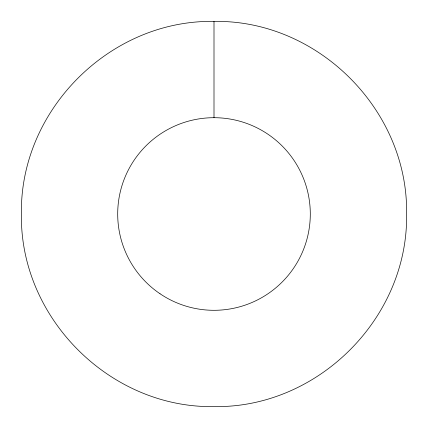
<?xml version="1.0" encoding="UTF-8"?>
<svg xmlns="http://www.w3.org/2000/svg" width="428" height="428" viewBox="0 0 428 428"><rect width="100%" height="100%" fill="white"/><g stroke="black" fill="none" stroke-linecap="round" stroke-linejoin="round"><path stroke-width="0.64" d="M214 21.4C110.039 19.667 19.667 110.039 21.4 214C19.667 317.961 110.039 408.333 214 406.6C317.945 408.333 408.355 317.961 406.6 214C408.355 110.039 317.95 19.667 214 21.4L214 117.7M160.024 293.752A96.3 96.3 0 0 0 310.054 220.869A96.3 96.3 0 0 0 171.922 127.378A96.3 96.3 0 0 0 160.024 293.752"/></g></svg>
